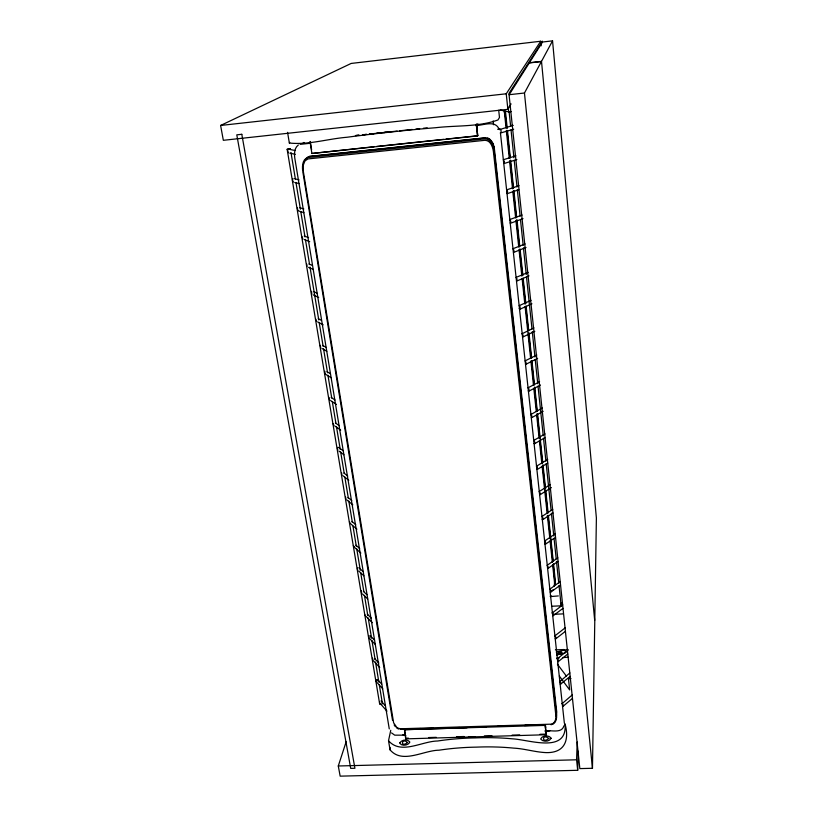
<?xml version="1.0" encoding="UTF-8"?>
<svg xmlns="http://www.w3.org/2000/svg" width="817" height="817" viewBox="0 0 817 817"><rect width="100%" height="100%" fill="white"/><g stroke="black" fill="none" stroke-linecap="round" stroke-linejoin="round"><path stroke-width="1.23" d="M390.751 730.296L388.524 740.723C400.912 755.112 421.94 741.152 437.585 741.009A205.241 146.825 -12 0 1 453.67 739.068L459.062 738.619A209.56 150.399 -12.1 0 1 475.218 737.914A209.652 150.879 -11.5 0 1 491.364 737.69L496.716 737.822A205.343 147.326 -11.4 0 1 512.555 738.844C529.069 739.661 567.846 754.04 565.037 723.842C569.633 740.611 564.445 753.151 546.022 752.61C535.155 752.14 524.626 748.678 513.719 748.127A204.618 148.48 -11.6 0 0 497.921 747.065L492.59 746.922A208.907 152.054 -11.7 0 0 476.485 747.136A208.825 151.574 -12.3 0 0 460.38 747.821L454.998 748.26A204.526 147.969 -12.2 0 0 438.964 750.2C423.369 750.353 402.311 764.334 390.036 749.832L390.066 747.422M542.386 41.177L508.93 93.485L579.835 768.603L592.468 768.286L594.776 621.257L541.508 61.357L552.547 40.85L542.519 42.024L529.406 62.746L541.508 61.357M594.786 620.287L596.39 517.978L552.547 40.85M561.688 652.538L561.156 652.15L561.596 653.273L560.738 653.733L558.889 653.304L559.42 652.242L558.879 652.681M381.866 704.223C379.445 705.071 380.058 703.549 379.517 702.365M346.132 741.805L338.289 765.989L340.158 776.15L577.69 770.298L578.324 751.262M577.69 770.298L576.577 759.8L577.2 742.03M552.251 606.224L561.177 605.826L561.361 602.721M405.692 737.077L404.405 729.06L405.712 738.874L546.195 734.738L545.174 724.771M559.502 681.899L569.878 672.912M302.004 236.664L302.831 239.044M315.75 319.079L316.547 321.336M377.883 681.102L377.893 680.377M475.392 736.832L468.355 737.036M509.522 220.324L509.818 219.538L522.124 215.024M554.273 586.361L554.559 582.398M554.978 584.298L555.294 579.988M556.387 716.683L556.745 711.975L494.173 146.713M405.712 738.874L405.875 738.231L408.408 738.149M552.098 613.097L562.75 604.866M297.398 207.916L297.827 210.5M306.773 264.167L306.957 266.332M320.305 345.325L320.703 347.715M328.985 397.409L329.639 399.942M561.933 703.794L572.196 694.961M337.411 447.961L337.789 450.208M341.537 472.675L341.904 474.891M345.591 497.032L345.959 499.218M357.427 568.04L357.56 569.868M372.44 658.124L373.012 660.269M499.779 129.556L513.005 125.399M554.324 585.758L554.998 584.053M563.934 725.792C561.626 734.064 550.791 729.622 544.847 731.011M521.92 333.836L533.95 327.893M530.682 414.627L542.345 408.02M524.463 93.015L541.395 61.561L529.273 62.95L509.185 94.701L524.463 93.015L592.468 768.286M304.833 160.765L307.58 157.13L309.561 156.374L485.686 137.787M537.045 469.469L537.433 467.753L536.534 466.18M311.543 291.312L311.767 294.1M539.608 494.612L540.17 493.09L539.138 491.589L550.147 484.675M324.86 371.255L325.074 373.92M541.14 45.823L540.711 41.248L351.167 63.44L220.61 125.461L223.337 140.31L507.878 109.335L511.064 103.882M361.431 590.752L361.604 593.101M368.937 635.789L368.896 637.822L375.177 644.347M542.141 519.275C543.438 520.592 543.009 516.947 542.131 516.518M376.239 679.591L376.188 681.572M544.796 543.816C546.124 545.266 545.725 540.946 544.51 541.12L555.294 533.807M287.135 149.297L290.382 148.857L287.135 149.297L379.67 703.999M498.707 110.224L499.483 117.464L497.972 119.966C478.211 127.105 456.427 125.267 435.767 127.707A255.221 39.614 -7.9 0 0 417.16 129.331L410.869 129.944A260.817 40.646 -7.9 0 0 391.782 131.935A260.582 40.503 -8 0 0 372.623 134.059L366.22 134.815A254.975 39.461 -8 0 0 346.99 137.256C327.831 138.819 308.55 145.069 289.341 143.026L289.749 142.383M547.758 568.407L548.146 566.875L547.135 565.333L557.817 557.837M507.878 109.335L506.234 93.792L540.711 41.248M310.021 141.658L311.9 153.473L477.577 135.918L476.454 124.838M549.616 589.353L560.299 581.52M550.168 592.07C551.404 592.642 550.75 589.159 549.718 589.2M552.711 615.548C553.936 616.151 553.293 612.699 552.261 612.719M554.672 636.034L565.16 627.864M555.213 638.69C556.438 639.333 555.795 635.892 554.774 635.892M557.153 658.87L568.469 649.801M557.521 661.239C558.808 662.812 558.419 658.686 557.255 658.737M560.125 683.992C561.34 684.687 560.687 681.276 559.696 681.255M503.752 163.482L504.375 161.735L503.343 159.734L515.925 155.812M562.525 706.154C563.73 706.889 563.076 703.498 562.096 703.457M507.01 193.568L507.633 191.883L506.611 189.881L519.05 185.663M510.216 223.164L510.839 221.54L509.818 219.538M513.546 252.392L513.924 250.237L512.984 248.715L525.157 243.926M288.166 149.286L287.564 150.757L288.462 152.789M293.037 178.555L292.445 180.006L293.323 181.997M519.183 308.571C520.521 310.664 520.541 305.813 519.152 305.681L531.06 300.339M522.533 336.89L523.156 335.491L522.165 333.489M562.964 706.399L572.4 698.423M560.564 684.217L570.092 676.384M525.658 364.331L526.046 362.411L525.127 360.859L536.789 355.017M558.134 661.719L567.744 654.029M555.662 638.894L565.374 631.357M553.16 615.742L562.964 608.369M528.231 390.863C529.579 391.986 529.12 388.259 528.201 387.82M550.617 592.243L560.513 585.033M311.91 153.473L374.094 146.713M551.914 590.65L553.129 589.782M548.044 568.407L558.031 561.361M531.438 417.712L531.826 415.894L530.917 414.331M545.429 544.214L555.509 537.351M298.338 144.997C294.334 147.928 294.191 153.545 294.774 158.038L389.26 728.887M542.764 519.653L552.956 512.974M541.845 516.538L552.741 509.42M533.92 443.406C535.247 444.611 534.798 440.914 533.899 440.475M540.068 494.734L551.393 487.586M537.331 469.428L547.727 463.116M536.401 466.262L547.727 459.42M534.42 443.815L544.847 437.759M533.746 440.455L545.062 433.919M531.601 417.732L543.182 411.298M528.732 391.251L540.435 385.042M528.048 387.799L539.588 381.723M558.889 653.304L561.596 653.273M525.821 364.341L537.647 358.377M522.86 337.012L534.818 331.304M519.857 309.255L531.938 303.801M337.819 447.44L338.361 447.318M529.018 275.86L516.804 281.038L517.028 278.954L516.089 277.423L528.129 272.357M549.984 730.786L547.308 731.46M513.709 252.382L526.046 247.469M510.554 223.245L523.023 218.629M507.347 193.629L518.815 189.707M504.089 163.533L516.844 159.519M500.433 132.885C502.21 132.027 500.504 126.839 497.655 129.29M500.617 132.967L513.679 129.229M558.338 595.93L550.627 596.563M512.576 125.042L512.045 125.277L512.77 125.307M556.612 655.009L565.17 652.987M556.193 652.027L567.294 649.433M559.441 652.364L561.167 652.262M551.036 724.75C555.509 724.311 557.02 719.001 556.551 715.181L494.203 151.206C493.519 146.131 491.068 139.104 485.032 138.849L307.978 157.518C302.361 159.029 302.045 166.311 302.709 171.07M551.577 596.053L550.147 596.287M476.393 124.133L477.914 123.908M570.991 678.519L568.479 678.876L569.653 689.936L559.359 676.088M500.086 109.958L508.685 111.898L511.115 111.582M220.61 125.461L506.234 93.792M385.747 132.303L383.796 132.528L397.144 131.077M355.375 135.571L359.174 135.162M362.973 134.754L366.762 134.345M369.294 134.08L388.933 131.966M399.646 130.812L412.177 129.464M415.935 129.055L419.683 128.657M423.441 128.249L427.199 127.84M356.212 135.489L358.714 135.224M362.482 134.815L366.241 134.417M369.999 134.008L373.767 133.6M376.269 133.334L381.284 132.793M300.156 144.354L310.256 143.271M475.514 125.542C483.164 125.593 495.551 119.445 499.31 129.678M376.617 146.447L443.58 139.35M446.113 139.084L477.7 135.745M309.408 156.486L485.625 137.889C490.435 137.624 493.09 142.822 494.111 146.825M556.806 658.073L559.308 657.879M563.076 657.583L568.101 657.195M554.283 614.282L563.138 613.894M555.366 649.872L563.985 649.535L566.15 652.293M417.089 728.672L420.898 728.56M443.723 727.855L447.522 727.743M471.623 727.007L475.423 726.895M498.247 726.201L502.057 726.078M524.882 725.384L528.681 725.271M400.33 729.346L405.395 729.183M416.803 728.835L433.265 728.335M444.662 727.988L459.859 727.528M471.256 727.181L486.452 726.721M497.849 726.374L513.045 725.904M524.443 725.557L539.639 725.098M467.058 727.784L404.252 729.693L545.123 725.394L546.195 734.738M405.273 735.157L394.723 735.167L391.537 732.9M428.659 737.557L436.258 737.332M456.519 736.74L464.107 736.515M484.348 735.923L491.926 735.708M512.136 735.116L519.714 734.892M539.925 734.299L546.246 734.115M338.289 765.989L576.577 759.8M303.24 142.577L304.271 142.566M405.835 735.657L402.893 734.718M288.769 149.194L295.233 150.542M289.861 153.167L295.335 154.342M294.712 178.739L299.032 179.883M294.733 182.436L299.114 183.631M299.502 207.6L303.832 208.978M298.419 210.878L303.904 212.675M304.22 236.001L308.55 237.614M304.23 239.585L309.725 241.679M308.867 263.962L312.39 265.454M308.581 267.373L313.013 269.283M313.728 291.608L316.965 293.14M313.146 294.855L318.691 297.521M396.991 728.213L398.655 729.081M318.232 318.712L321.469 320.397M317.65 321.918L323.195 324.849M487.657 138.124L489.659 139.247L492.998 143.751M322.654 345.397L325.901 347.235M321.949 348.491L326.8 351.279M327.025 371.684L330.262 373.675M325.34 374.135L331.171 377.74M331.181 397.491L334.97 399.973M330.609 400.585L336.451 404.446M335.419 422.992L339.208 425.637M334.847 426.045L340.689 430.161M365.628 615.916L364.923 614.803M353.383 545.45L354.149 547.012M343.375 450.913L338.902 447.614M339.024 451.137L343.886 454.763M350.207 523.391L349.441 521.797M343.957 473.063L347.715 475.994M333.877 425.361L333.081 423.655M342.885 475.657L348.757 480.273M348.001 497.451L351.77 500.535M346.939 500.024L352.811 504.865M351.994 521.491L355.752 524.708M350.82 523.942L356.917 529.191M355.926 545.184L359.684 548.534M353.894 546.828L360.848 553.078M358.857 567.672L363.044 571.543M358.643 570.94L363.861 575.801M363.514 591.467L366.864 594.674M362.472 593.939L367.691 598.984M367.282 614.17L371.459 618.316M366.251 616.61L372.327 622.697M370.172 635.687L374.339 639.977M374.666 658.625L378.833 663.036M373.645 661.024L379.711 667.489M377.444 679.478L381.61 684.023M377.178 682.675L382.632 688.66M381.008 700.925L385.175 705.592M380.742 704.121L386.982 711.137M557.449 664.231L566.273 675.945M394.141 724.934L395.448 726.803M556.683 652.875L557.654 654.55M370.53 636.259L370.652 636.994M500.423 132.783L564.363 723.178M504.753 110.755L506.703 127.769M504.12 111.102L504.426 112.787M287.564 132.334L289.341 143.026M291.005 152.626L295.386 179.046M296.009 182.814L300.401 209.234M300.809 211.746L304.986 236.899M305.405 239.422L309.582 264.575M310 267.088L318.763 319.917M319.181 322.439L323.144 346.337M323.563 348.849L327.525 372.756M327.944 375.269L331.702 397.91M332.325 401.678L335.879 423.063M336.502 426.842L340.26 449.483M340.679 451.995L344.223 473.38M344.845 477.148L348.399 498.533M348.818 501.056L352.362 522.431M352.985 526.209L356.324 546.338M356.743 548.85L360.297 570.235M360.705 572.748L363.841 591.62M364.464 595.389L367.803 615.518M368.222 618.03L371.561 638.159M371.98 640.671L375.105 659.544M375.524 662.056L378.863 682.185M379.282 684.697L382.417 703.56M388.524 740.723L390.036 749.832M302.913 172.326L392.548 720.369M310.297 141.474L311.614 149.736M476.75 124.409L477.302 129.249M545.552 725.567L545.827 727.906M546.093 730.235L546.297 733.39L546.032 731.052M476.587 124.644L477.005 128.269M477.557 133.11L477.843 135.53M476.331 125.011L477.577 135.918M493.162 120.936L493.58 124.735M505.519 111.837L507.234 128.402M507.5 130.945L510.329 157.599M510.605 160.132L513.576 188.053M513.883 190.494L516.681 217.251M516.987 219.671L519.786 246.438M520.051 248.981L522.921 275.503M523.156 278.168L525.852 303.556M526.128 306.089L528.691 330.211M528.956 332.744L531.653 358.132M531.928 360.665L534.492 384.776M534.788 387.146L537.32 411.431M537.596 413.974L542.723 462.197M542.988 464.74L545.582 488.648M545.695 490.118L548.125 512.964M548.391 515.507L553.252 561.197M553.518 563.74L555.274 580.233M506.969 130.301L509.941 158.161M510.206 160.694L513.168 188.564M513.444 191.096L516.273 217.69M516.538 220.222L519.377 246.816M519.643 249.348L522.339 274.675M522.747 278.474L525.443 303.801M525.709 306.334L528.272 330.405M528.681 334.204L531.234 358.265M531.51 360.797L534.073 384.858M534.338 387.391L536.902 411.451M537.167 413.984L539.731 438.055M540.006 440.588L542.427 463.382M542.702 465.915L545.123 488.709M545.399 491.242L547.686 512.77M547.952 515.302L552.813 560.891M553.211 564.69L555.141 584.523M504.477 112.705L506.05 127.983M506.326 130.516L509.287 158.375M509.563 160.908L512.535 188.768M512.8 191.301L515.639 217.904M515.905 220.437L518.744 247.03M519.02 249.563L521.849 276.156M522.124 278.689L524.82 304.016M525.096 306.549L530.631 358.479M530.897 361.012L533.47 385.073M533.869 388.872L536.299 411.666M536.575 414.199L539.138 438.269M539.414 440.802L541.845 463.596M542.11 466.129L547.104 512.984M547.38 515.517L549.81 538.321M550.076 540.854L552.374 562.382M552.649 564.915L554.539 582.644M509.144 112.082L510.615 126.043M511.013 129.852L513.954 157.783M514.22 160.316L517.028 186.97M517.304 189.513L520.112 216.168M520.511 219.967L523.186 245.355M523.452 247.898L526.26 274.553M526.526 277.086L532.01 329.128M532.276 331.661L534.951 357.049M535.217 359.592L537.76 383.704M538.025 386.247L543.244 435.747M543.509 438.28L545.919 461.125M546.185 463.668L551.128 510.625M551.393 513.168L553.803 536.013M554.069 538.556L556.214 558.859M556.479 561.402L558.757 582.981M559.022 585.513L561.156 605.826M508.184 107.119L508.685 111.898M399.86 742.755L399.86 743.409C402.056 746.34 407.897 745.523 409.705 742.469L409.695 741.826C407.479 738.915 401.678 739.722 399.86 742.755M303.24 165.289L303.301 171.192L393.631 722.841L397.082 727.763L400.136 728.784L550.862 724.179C554.937 723.801 556.295 718.97 555.856 715.498L493.386 151.482C492.763 146.886 490.557 140.483 485.063 140.289L308.08 158.917L304.976 160.826L303.24 165.289M551.015 738.415C549.381 741.805 543.325 742.091 540.925 739.365L540.803 738.701C542.468 735.331 548.473 735.045 550.893 737.751L551.015 738.415M548.81 738.476C541.6 744.491 541.988 732.849 548.81 738.476M407.571 742.53C399.962 748.423 401.637 736.975 407.571 742.53M561.963 653.059L560.248 654.049L558.654 653.192L560.37 652.201L561.963 653.059M241.801 134.294L236.787 134.846L350.707 768.378L354.915 768.276L241.801 134.294"/></g></svg>
